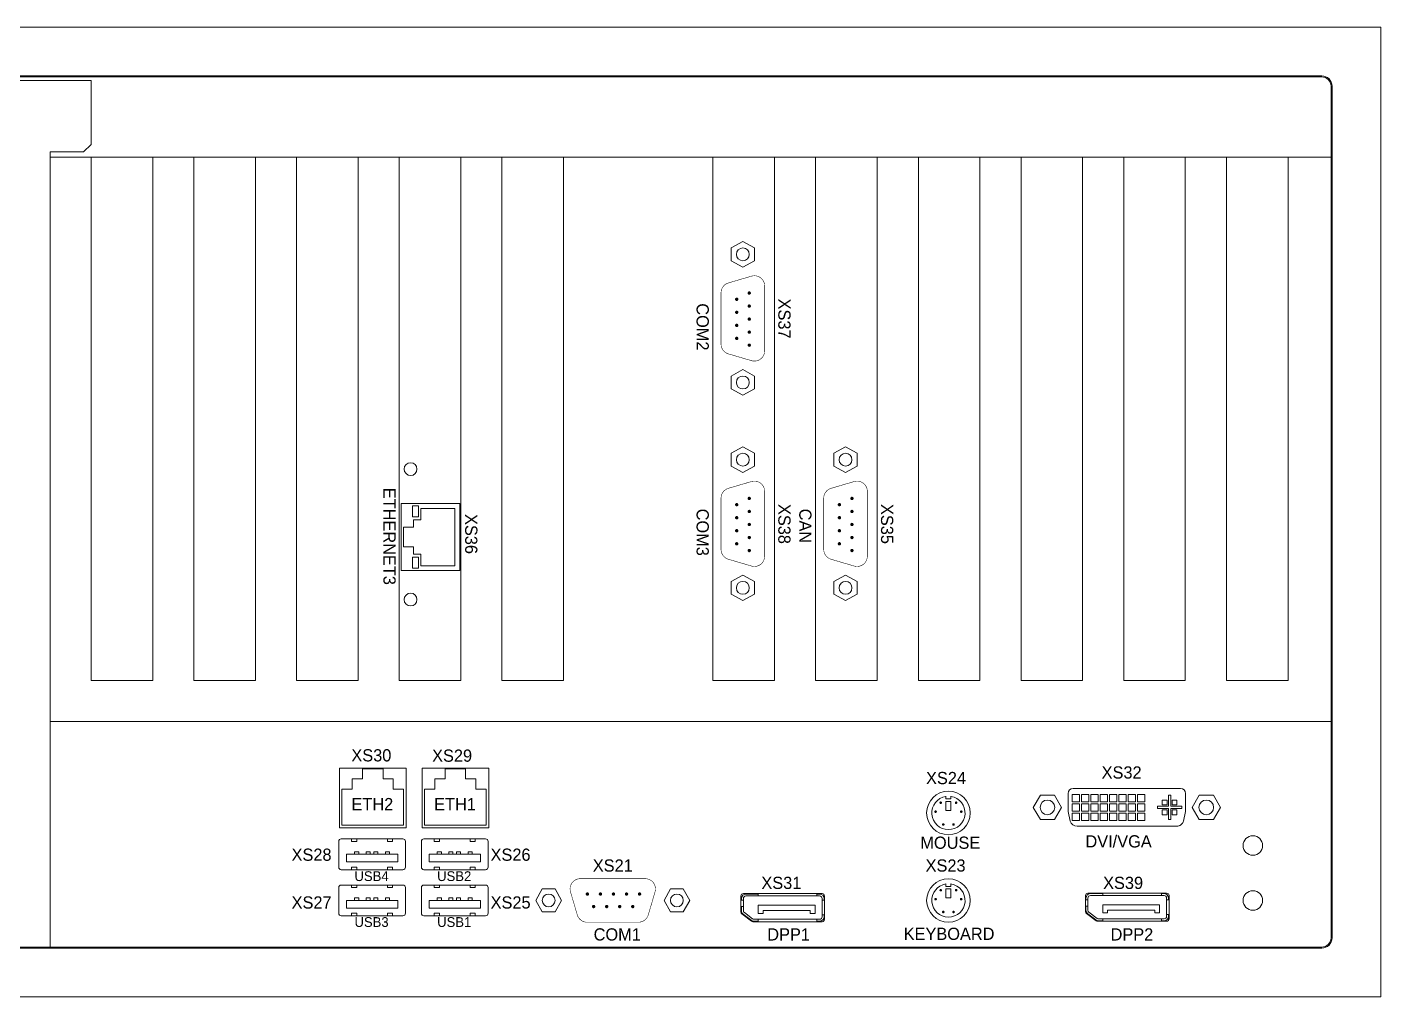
# Model space of a CAD drawing. Extents: x -2364 to 9601, y -871 to 1549.
# Drawn here: x 977.9 to 1254.9, y -659.5 to -460.9 of the extents above; entities that cross this region are included whole.
import ezdxf

# ---------------------------------------------------------------- set-up
doc = ezdxf.new("R2010")
doc.units = 0
doc.layers.get('0').update_dxf_attribs({"linetype": 'CONTINUOUS'})
doc.layers.add('NRS', color=1, linetype='CONTINUOUS')

msp = doc.modelspace()

# ---------------------------------------------------------------- linework, layer by layer
at = {"color": 7, "lineweight": 13}
for p, q in [((1242.78082, -470.90658), (795.34936, -470.90658)), ((1242.78082, -471.11664), (795.34936, -471.11664)), ((856.65748, -471.82072), (991.04599, -471.82072)), ((991.04599, -484.92457), (991.04599, -471.82072)), ((1244.67137, -647.35842), (1244.67137, -473.00719)), ((1244.88143, -647.35842), (1244.88143, -473.00719)), ((982.65027, -487.55043), (982.65027, -486.45993)), ((982.65027, -486.45993), (989.46796, -486.45993)), ((989.46796, -486.45993), (991.04599, -484.92457)), ((982.65027, -487.55043), (1244.67137, -487.55043)), ((982.65027, -487.55043), (982.65027, -594.6819)), ((982.65027, -487.55043), (982.65027, -594.6819)), ((982.65027, -487.55043), (982.65027, -649.24897)), ((991.05274, -487.55043), (991.05274, -594.6819)), ((1003.65644, -487.55043), (1003.65644, -594.6819)), ((1003.65644, -487.55043), (1003.65644, -594.6819)), ((1012.05891, -487.55043), (1012.05891, -594.6819)), ((1024.66261, -487.55043), (1024.66261, -594.6819)), ((1024.66261, -487.55043), (1024.66261, -594.6819)), ((1033.06508, -487.55043), (1033.06508, -594.6819)), ((1033.06508, -487.55043), (1033.06508, -594.6819)), ((1033.06508, -487.55043), (1033.06508, -594.6819)), ((1033.06508, -487.55043), (1033.06508, -594.6819)), ((1045.66878, -487.55043), (1045.66878, -594.6819)), ((1045.66878, -487.55043), (1045.66878, -594.6819)), ((1045.66878, -487.55043), (1045.66878, -594.6819)), ((1045.66878, -487.55043), (1045.66878, -594.6819)), ((1045.66878, -487.55043), (1045.66878, -594.6819)), ((1045.66878, -487.55043), (1045.66878, -594.6819)), ((1045.66878, -487.55043), (1045.66878, -594.6819)), ((1045.66878, -487.55043), (1045.66878, -594.6819)), ((1054.07125, -487.55043), (1054.07125, -594.6819)), ((1054.07125, -487.55043), (1054.07125, -594.6819)), ((1220.62333, -487.55043), (1061.27664, -487.55043)), ((1066.67495, -487.55043), (1066.67495, -594.6819)), ((1066.67495, -487.55043), (1066.67495, -594.6819)), ((1066.67495, -487.55043), (1066.67495, -594.6819)), ((1066.67495, -487.55043), (1066.67495, -594.6819)), ((1075.07742, -487.55043), (1075.07742, -594.6819)), ((1075.07742, -487.55043), (1075.07742, -594.6819)), ((1075.07742, -487.55043), (1075.07742, -594.6819)), ((1087.68113, -487.55043), (1087.68113, -594.6819)), ((1087.68113, -487.55043), (1087.68113, -594.6819)), ((1087.68113, -487.55043), (1087.68113, -594.6819)), ((1087.68113, -487.55043), (1087.68113, -594.6819)), ((1087.68113, -487.55043), (1087.68113, -594.6819)), ((1087.68113, -487.55043), (1087.68113, -594.6819)), ((1118.24247, -487.55043), (1118.24247, -594.6819)), ((1118.24247, -487.55043), (1118.24247, -594.6819)), ((1118.24247, -487.55043), (1118.24247, -594.6819)), ((1130.84618, -487.55043), (1130.84618, -594.6819)), ((1130.84618, -487.55043), (1130.84618, -594.6819)), ((1130.84618, -487.55043), (1130.84618, -594.6819)), ((1130.84618, -487.55043), (1130.84618, -594.6819)), ((1130.84618, -487.55043), (1130.84618, -594.6819)), ((1130.84618, -487.55043), (1130.84618, -594.6819)), ((1139.24864, -487.55043), (1139.24864, -594.6819)), ((1139.24864, -487.55043), (1139.24864, -594.6819)), ((1139.24864, -487.55043), (1139.24864, -594.6819)), ((1151.85235, -487.55043), (1151.85235, -594.6819)), ((1151.85235, -487.55043), (1151.85235, -594.6819)), ((1151.85235, -487.55043), (1151.85235, -594.6819)), ((1151.85235, -487.55043), (1151.85235, -594.6819)), ((1151.85235, -487.55043), (1151.85235, -594.6819)), ((1151.85235, -487.55043), (1151.85235, -594.6819)), ((1160.25482, -487.55043), (1160.25482, -594.6819)), ((1172.85852, -487.55043), (1172.85852, -594.6819)), ((1172.85852, -487.55043), (1172.85852, -594.6819)), ((1181.26099, -487.55043), (1181.26099, -594.6819)), ((1193.86469, -487.55043), (1193.86469, -594.6819)), ((1193.86469, -487.55043), (1193.86469, -594.6819)), ((1202.26716, -487.55043), (1202.26716, -594.6819)), ((1214.87086, -487.55043), (1214.87086, -594.6819)), ((1223.27333, -487.55043), (1223.27333, -594.6819)), ((1235.87703, -487.55043), (1235.87703, -594.6819)), ((1121.99366, -506.12651), (1124.35425, -504.81507)), ((1121.99366, -508.74938), (1121.99366, -506.12651)), ((1124.35425, -504.81507), (1126.71484, -506.12651)), ((1126.71484, -506.12651), (1126.71484, -508.74938)), ((1124.35425, -510.06082), (1121.99366, -508.74938)), ((1126.71484, -508.74938), (1124.35425, -510.06082)), ((1121.99366, -532.35526), (1124.35425, -531.04382)), ((1124.35425, -531.04382), (1126.71484, -532.35526)), ((1121.99366, -534.97814), (1121.99366, -532.35526)), ((1126.71484, -532.35526), (1126.71484, -534.97814)), ((1124.35425, -536.28957), (1121.99366, -534.97814)), ((1126.71484, -534.97814), (1124.35425, -536.28957)), ((1121.99366, -548.17055), (1124.35425, -546.85911)), ((1121.99366, -550.79342), (1121.99366, -548.17055)), ((1124.35425, -546.85911), (1126.71484, -548.17055)), ((1126.71484, -548.17055), (1126.71484, -550.79342)), ((1142.99983, -548.17055), (1145.36042, -546.85911)), ((1142.99983, -550.79342), (1142.99983, -548.17055)), ((1145.36042, -546.85911), (1147.72101, -548.17055)), ((1147.72101, -548.17055), (1147.72101, -550.79342)), ((1124.35425, -552.10486), (1121.99366, -550.79342)), ((1126.71484, -550.79342), (1124.35425, -552.10486)), ((1145.36042, -552.10486), (1142.99983, -550.79342)), ((1147.72101, -550.79342), (1145.36042, -552.10486)), ((1054.46436, -558.43527), (1054.46436, -572.18527)), ((1066.46436, -558.43527), (1054.46436, -558.43527)), ((1056.76151, -561.18527), (1056.76151, -558.93527)), ((1056.76151, -558.93527), (1058.01151, -558.93527)), ((1058.01151, -558.93527), (1058.01151, -561.18527)), ((1066.46436, -558.43527), (1066.46436, -572.18527)), ((1058.01151, -561.18527), (1056.76151, -561.18527)), ((1056.96436, -561.81027), (1058.46436, -561.81027)), ((1056.96436, -561.81027), (1056.96436, -563.31027)), ((1058.46436, -559.43527), (1058.46436, -561.81027)), ((1065.46436, -559.43527), (1058.46436, -559.43527)), ((1065.46436, -559.43527), (1065.46436, -571.18527)), ((1054.96436, -563.31027), (1054.96436, -567.31027)), ((1054.96436, -563.31027), (1056.96436, -563.31027)), ((1054.96436, -567.31027), (1056.96436, -567.31027)), ((1056.96436, -567.31027), (1056.96436, -568.81027)), ((1058.01151, -569.43527), (1056.76151, -569.43527)), ((1056.76151, -569.43527), (1056.76151, -571.68527)), ((1056.96436, -568.81027), (1058.46436, -568.81027)), ((1058.01151, -571.68527), (1058.01151, -569.43527)), ((1058.46436, -568.81027), (1058.46436, -571.18527)), ((1066.46436, -572.18527), (1054.46436, -572.18527)), ((1056.76151, -571.68527), (1058.01151, -571.68527)), ((1065.46436, -571.18527), (1058.46436, -571.18527)), ((1121.99366, -574.3993), (1124.35425, -573.08786)), ((1124.35425, -573.08786), (1126.71484, -574.3993)), ((1142.99983, -574.3993), (1145.36042, -573.08786)), ((1145.36042, -573.08786), (1147.72101, -574.3993)), ((1121.99366, -577.02218), (1121.99366, -574.3993)), ((1126.71484, -574.3993), (1126.71484, -577.02218)), ((1142.99983, -577.02218), (1142.99983, -574.3993)), ((1147.72101, -574.3993), (1147.72101, -577.02218)), ((1124.35425, -578.33361), (1121.99366, -577.02218)), ((1126.71484, -577.02218), (1124.35425, -578.33361)), ((1145.36042, -578.33361), (1142.99983, -577.02218)), ((1147.72101, -577.02218), (1145.36042, -578.33361)), ((1003.65644, -594.6819), (991.05274, -594.6819)), ((1024.66261, -594.6819), (1012.05891, -594.6819)), ((1045.66878, -594.6819), (1033.06508, -594.6819)), ((1066.67495, -594.6819), (1054.07125, -594.6819)), ((1066.67495, -594.6819), (1054.07125, -594.6819)), ((1087.68113, -594.6819), (1075.07742, -594.6819)), ((1130.84618, -594.6819), (1118.24247, -594.6819)), ((1130.84618, -594.6819), (1118.24247, -594.6819)), ((1151.85235, -594.6819), (1139.24864, -594.6819)), ((1151.85235, -594.6819), (1139.24864, -594.6819)), ((1172.85852, -594.6819), (1160.25482, -594.6819)), ((1193.86469, -594.6819), (1181.26099, -594.6819)), ((1214.87086, -594.6819), (1202.26716, -594.6819)), ((1235.87703, -594.6819), (1223.27333, -594.6819)), ((1244.67137, -603.08437), (982.65027, -603.08437)), ((1041.8158, -612.6182), (1041.8158, -624.81397)), ((1041.8158, -612.6182), (1055.46981, -612.6182)), ((1046.54219, -612.73542), (1050.74342, -612.73542)), ((1046.54219, -614.83604), (1046.54219, -612.73542)), ((1050.74342, -612.73542), (1050.74342, -614.83604)), ((1055.46981, -624.81397), (1055.46981, -612.6182)), ((1058.72538, -612.6182), (1058.72538, -624.81397)), ((1058.72538, -612.6182), (1072.37939, -612.6182)), ((1063.45177, -614.83604), (1063.45177, -612.73542)), ((1063.45177, -612.73542), (1067.653, -612.73542)), ((1067.653, -612.73542), (1067.653, -614.83604)), ((1072.37939, -624.81397), (1072.37939, -612.6182)), ((1042.34096, -624.28881), (1042.34096, -616.93665)), ((1042.34096, -616.93665), (1044.44157, -616.93665)), ((1044.44157, -616.93665), (1044.44157, -614.83604)), ((1044.44157, -614.83604), (1046.54219, -614.83604)), ((1050.74342, -614.83604), (1052.84404, -614.83604)), ((1052.84404, -614.83604), (1052.84404, -616.93665)), ((1052.84404, -616.93665), (1054.94466, -616.93665)), ((1054.94466, -616.93665), (1054.94466, -624.28881)), ((1059.25054, -616.93665), (1061.35115, -616.93665)), ((1059.25054, -624.28881), (1059.25054, -616.93665)), ((1061.35115, -614.83604), (1063.45177, -614.83604)), ((1061.35115, -616.93665), (1061.35115, -614.83604)), ((1067.653, -614.83604), (1069.75362, -614.83604)), ((1069.75362, -614.83604), (1069.75362, -616.93665)), ((1069.75362, -616.93665), (1071.85424, -616.93665)), ((1071.85424, -616.93665), (1071.85424, -624.28881)), ((1191.9133, -616.79417), (1213.9133, -616.79417)), ((1165.88289, -618.38581), (1165.88289, -618.91038)), ((1165.88289, -618.91038), (1166.93204, -618.91038)), ((1165.88289, -621.27097), (1165.88289, -619.43496)), ((1165.88289, -619.43496), (1166.93204, -619.43496)), ((1166.93204, -618.91038), (1166.93204, -618.38581)), ((1166.93204, -619.43496), (1166.93204, -621.27097)), ((1185.21993, -618.15417), (1183.77655, -620.65417)), ((1188.10668, -618.15417), (1185.21993, -618.15417)), ((1189.55005, -620.65417), (1188.10668, -618.15417)), ((1190.9133, -621.51417), (1190.9133, -617.79417)), ((1191.7533, -619.49917), (1191.7533, -617.99917)), ((1191.7533, -617.99917), (1193.2533, -617.99917)), ((1191.7533, -619.49917), (1193.2533, -619.49917)), ((1191.7533, -621.40417), (1191.7533, -619.90417)), ((1191.7533, -619.90417), (1193.2533, -619.90417)), ((1193.2533, -619.49917), (1193.2533, -617.99917)), ((1193.2533, -621.40417), (1193.2533, -619.90417)), ((1193.6583, -619.49917), (1193.6583, -617.99917)), ((1193.6583, -617.99917), (1195.1583, -617.99917)), ((1193.6583, -619.49917), (1195.1583, -619.49917)), ((1193.6583, -619.90417), (1195.1583, -619.90417)), ((1193.6583, -621.40417), (1193.6583, -619.90417)), ((1195.1583, -619.49917), (1195.1583, -617.99917)), ((1195.1583, -621.40417), (1195.1583, -619.90417)), ((1195.5633, -619.49917), (1195.5633, -617.99917)), ((1195.5633, -617.99917), (1197.0633, -617.99917)), ((1195.5633, -619.49917), (1197.0633, -619.49917)), ((1195.5633, -619.90417), (1197.0633, -619.90417)), ((1195.5633, -621.40417), (1195.5633, -619.90417)), ((1197.0633, -619.49917), (1197.0633, -617.99917)), ((1197.0633, -621.40417), (1197.0633, -619.90417)), ((1197.4683, -619.49917), (1197.4683, -617.99917)), ((1197.4683, -617.99917), (1198.9683, -617.99917)), ((1197.4683, -619.49917), (1198.9683, -619.49917)), ((1197.4683, -619.90417), (1198.9683, -619.90417)), ((1197.4683, -621.40417), (1197.4683, -619.90417)), ((1198.9683, -619.49917), (1198.9683, -617.99917)), ((1198.9683, -621.40417), (1198.9683, -619.90417)), ((1199.3733, -619.49917), (1199.3733, -617.99917)), ((1199.3733, -617.99917), (1200.8733, -617.99917)), ((1199.3733, -619.49917), (1200.8733, -619.49917)), ((1199.3733, -619.90417), (1200.8733, -619.90417)), ((1199.3733, -621.40417), (1199.3733, -619.90417)), ((1200.8733, -619.49917), (1200.8733, -617.99917)), ((1200.8733, -621.40417), (1200.8733, -619.90417)), ((1201.2783, -619.49917), (1201.2783, -617.99917)), ((1201.2783, -617.99917), (1202.7783, -617.99917)), ((1201.2783, -619.49917), (1202.7783, -619.49917)), ((1201.2783, -619.90417), (1202.7783, -619.90417)), ((1201.2783, -621.40417), (1201.2783, -619.90417)), ((1202.7783, -619.49917), (1202.7783, -617.99917)), ((1202.7783, -621.40417), (1202.7783, -619.90417)), ((1203.1833, -619.49917), (1203.1833, -617.99917)), ((1203.1833, -617.99917), (1204.6833, -617.99917)), ((1203.1833, -619.49917), (1204.6833, -619.49917)), ((1203.1833, -619.90417), (1204.6833, -619.90417)), ((1203.1833, -621.40417), (1203.1833, -619.90417)), ((1204.6833, -619.49917), (1204.6833, -617.99917)), ((1204.6833, -621.40417), (1204.6833, -619.90417)), ((1205.0883, -619.49917), (1205.0883, -617.99917)), ((1205.0883, -617.99917), (1206.5883, -617.99917)), ((1205.0883, -619.49917), (1206.5883, -619.49917)), ((1205.0883, -619.90417), (1206.5883, -619.90417)), ((1205.0883, -621.40417), (1205.0883, -619.90417)), ((1206.5883, -619.49917), (1206.5883, -617.99917)), ((1206.5883, -621.40417), (1206.5883, -619.90417)), ((1210.1633, -620.15417), (1210.1633, -619.15417)), ((1210.1633, -619.15417), (1211.1633, -619.15417)), ((1210.1633, -620.15417), (1211.1633, -620.15417)), ((1211.1633, -620.15417), (1211.1633, -619.15417)), ((1211.4133, -620.40417), (1211.4133, -618.15417)), ((1211.4133, -618.15417), (1211.9133, -618.15417)), ((1211.9133, -620.40417), (1211.9133, -618.15417)), ((1212.1633, -620.15417), (1212.1633, -619.15417)), ((1212.1633, -619.15417), (1213.1633, -619.15417)), ((1212.1633, -620.15417), (1213.1633, -620.15417)), ((1213.1633, -620.15417), (1213.1633, -619.15417)), ((1214.9133, -621.51417), (1214.9133, -617.79417)), ((1216.27655, -620.65417), (1217.71993, -618.15417)), ((1217.71993, -618.15417), (1220.60668, -618.15417)), ((1220.60668, -618.15417), (1222.05005, -620.65417)), ((1166.93204, -621.27097), (1165.88289, -621.27097)), ((1183.77655, -620.65417), (1185.21993, -623.15417)), ((1188.10668, -623.15417), (1189.55005, -620.65417)), ((1190.9133, -621.51417), (1191.32142, -623.48851)), ((1191.7533, -621.40417), (1193.2533, -621.40417)), ((1191.7533, -621.80917), (1191.7533, -623.30917)), ((1191.7533, -621.80917), (1193.2533, -621.80917)), ((1193.2533, -621.80917), (1193.2533, -623.30917)), ((1193.6583, -621.40417), (1195.1583, -621.40417)), ((1193.6583, -621.80917), (1195.1583, -621.80917)), ((1193.6583, -621.80917), (1193.6583, -623.30917)), ((1195.1583, -621.80917), (1195.1583, -623.30917)), ((1195.5633, -621.40417), (1197.0633, -621.40417)), ((1195.5633, -621.80917), (1197.0633, -621.80917)), ((1195.5633, -621.80917), (1195.5633, -623.30917)), ((1197.0633, -621.80917), (1197.0633, -623.30917)), ((1197.4683, -621.40417), (1198.9683, -621.40417)), ((1197.4683, -621.80917), (1198.9683, -621.80917)), ((1197.4683, -621.80917), (1197.4683, -623.30917)), ((1198.9683, -621.80917), (1198.9683, -623.30917)), ((1199.3733, -621.40417), (1200.8733, -621.40417)), ((1199.3733, -621.80917), (1200.8733, -621.80917)), ((1199.3733, -621.80917), (1199.3733, -623.30917)), ((1200.8733, -621.80917), (1200.8733, -623.30917)), ((1201.2783, -621.40417), (1202.7783, -621.40417)), ((1201.2783, -621.80917), (1202.7783, -621.80917)), ((1201.2783, -621.80917), (1201.2783, -623.30917)), ((1202.7783, -621.80917), (1202.7783, -623.30917)), ((1203.1833, -621.40417), (1204.6833, -621.40417)), ((1203.1833, -621.80917), (1204.6833, -621.80917)), ((1203.1833, -621.80917), (1203.1833, -623.30917)), ((1204.6833, -621.80917), (1204.6833, -623.30917)), ((1205.0883, -621.40417), (1206.5883, -621.40417)), ((1205.0883, -621.80917), (1206.5883, -621.80917)), ((1205.0883, -621.80917), (1205.0883, -623.30917)), ((1206.5883, -621.80917), (1206.5883, -623.30917)), ((1209.1633, -620.40417), (1211.4133, -620.40417)), ((1209.1633, -620.90417), (1209.1633, -620.40417)), ((1209.1633, -620.90417), (1211.4133, -620.90417)), ((1210.1633, -621.15417), (1211.1633, -621.15417)), ((1210.1633, -621.15417), (1210.1633, -622.15417)), ((1210.1633, -622.15417), (1211.1633, -622.15417)), ((1211.1633, -621.15417), (1211.1633, -622.15417)), ((1211.4133, -623.15417), (1211.4133, -620.90417)), ((1211.9133, -620.40417), (1214.1633, -620.40417)), ((1211.9133, -620.90417), (1214.1633, -620.90417)), ((1211.9133, -623.15417), (1211.9133, -620.90417)), ((1212.1633, -621.15417), (1212.1633, -622.15417)), ((1212.1633, -621.15417), (1213.1633, -621.15417)), ((1212.1633, -622.15417), (1213.1633, -622.15417)), ((1213.1633, -621.15417), (1213.1633, -622.15417)), ((1214.1633, -620.90417), (1214.1633, -620.40417)), ((1214.9133, -621.51417), (1214.50519, -623.48851)), ((1217.71993, -623.15417), (1216.27655, -620.65417)), ((1222.05005, -620.65417), (1220.60668, -623.15417)), ((1041.8158, -624.81397), (1055.46981, -624.81397)), ((1054.94466, -624.28881), (1042.34096, -624.28881)), ((1058.72538, -624.81397), (1072.37939, -624.81397)), ((1071.85424, -624.28881), (1059.25054, -624.28881)), ((1185.21993, -623.15417), (1188.10668, -623.15417)), ((1191.7533, -623.30917), (1193.2533, -623.30917)), ((1192.74444, -624.51417), (1213.08216, -624.51417)), ((1193.6583, -623.30917), (1195.1583, -623.30917)), ((1195.5633, -623.30917), (1197.0633, -623.30917)), ((1197.4683, -623.30917), (1198.9683, -623.30917)), ((1199.3733, -623.30917), (1200.8733, -623.30917)), ((1201.2783, -623.30917), (1202.7783, -623.30917)), ((1203.1833, -623.30917), (1204.6833, -623.30917)), ((1205.0883, -623.30917), (1206.5883, -623.30917)), ((1211.4133, -623.15417), (1211.9133, -623.15417)), ((1220.60668, -623.15417), (1217.71993, -623.15417)), ((1041.68072, -632.87833), (1041.68072, -627.62636)), ((1042.20592, -627.10117), (1054.81063, -627.10117)), ((1044.3067, -627.62636), (1044.3067, -627.10117)), ((1044.3067, -627.62636), (1045.3571, -627.62636)), ((1045.3571, -627.62636), (1045.3571, -627.10117)), ((1051.65945, -627.10117), (1051.65945, -627.62636)), ((1051.65945, -627.62636), (1052.70985, -627.62636)), ((1052.70985, -627.10117), (1052.70985, -627.62636)), ((1055.33583, -627.62636), (1055.33583, -632.87833)), ((1058.5903, -632.87833), (1058.5903, -627.62636)), ((1059.1155, -627.10117), (1071.72021, -627.10117)), ((1061.21628, -627.62636), (1061.21628, -627.10117)), ((1061.21628, -627.62636), (1062.26668, -627.62636)), ((1062.26668, -627.62636), (1062.26668, -627.10117)), ((1068.56903, -627.10117), (1068.56903, -627.62636)), ((1068.56903, -627.62636), (1069.61943, -627.62636)), ((1069.61943, -627.10117), (1069.61943, -627.62636)), ((1072.24541, -627.62636), (1072.24541, -632.87833)), ((1053.76024, -630.25234), (1043.25631, -630.25234)), ((1043.25631, -630.25234), (1043.25631, -631.82793)), ((1045.77725, -629.72715), (1044.93694, -629.72715)), ((1044.93694, -629.72715), (1044.93694, -630.25234)), ((1045.77725, -629.72715), (1045.77725, -630.25234)), ((1048.14064, -629.72715), (1047.30032, -629.72715)), ((1047.30032, -629.72715), (1047.30032, -630.25234)), ((1048.14064, -629.72715), (1048.14064, -630.25234)), ((1048.87591, -630.25234), (1048.87591, -629.72715)), ((1049.71623, -629.72715), (1048.87591, -629.72715)), ((1049.71623, -630.25234), (1049.71623, -629.72715)), ((1051.2393, -630.25234), (1051.2393, -629.72715)), ((1052.07961, -629.72715), (1051.2393, -629.72715)), ((1052.07961, -630.25234), (1052.07961, -629.72715)), ((1053.76024, -631.82793), (1053.76024, -630.25234)), ((1060.16589, -630.25234), (1060.16589, -631.82793)), ((1070.66982, -630.25234), (1060.16589, -630.25234)), ((1062.68683, -629.72715), (1061.84652, -629.72715)), ((1061.84652, -629.72715), (1061.84652, -630.25234)), ((1062.68683, -629.72715), (1062.68683, -630.25234)), ((1065.05022, -629.72715), (1064.2099, -629.72715)), ((1064.2099, -629.72715), (1064.2099, -630.25234)), ((1065.05022, -629.72715), (1065.05022, -630.25234)), ((1065.78549, -630.25234), (1065.78549, -629.72715)), ((1066.62581, -629.72715), (1065.78549, -629.72715)), ((1066.62581, -630.25234), (1066.62581, -629.72715)), ((1068.14888, -630.25234), (1068.14888, -629.72715)), ((1068.98919, -629.72715), (1068.14888, -629.72715)), ((1068.98919, -630.25234), (1068.98919, -629.72715)), ((1070.66982, -631.82793), (1070.66982, -630.25234)), ((1054.81063, -633.40352), (1042.20592, -633.40352)), ((1043.25631, -631.82793), (1053.76024, -631.82793)), ((1044.3067, -633.40352), (1044.3067, -632.87833)), ((1045.3571, -632.87833), (1044.3067, -632.87833)), ((1045.3571, -633.40352), (1045.3571, -632.87833)), ((1052.70985, -632.87833), (1051.65945, -632.87833)), ((1051.65945, -632.87833), (1051.65945, -633.40352)), ((1052.70985, -632.87833), (1052.70985, -633.40352)), ((1071.72021, -633.40352), (1059.1155, -633.40352)), ((1060.16589, -631.82793), (1070.66982, -631.82793)), ((1061.21628, -633.40352), (1061.21628, -632.87833)), ((1062.26668, -632.87833), (1061.21628, -632.87833)), ((1062.26668, -633.40352), (1062.26668, -632.87833)), ((1068.56903, -632.87833), (1068.56903, -633.40352)), ((1069.61943, -632.87833), (1068.56903, -632.87833)), ((1069.61943, -632.87833), (1069.61943, -633.40352)), ((1042.20592, -636.5547), (1054.81063, -636.5547)), ((1044.3067, -637.0799), (1044.3067, -636.5547)), ((1045.3571, -637.0799), (1045.3571, -636.5547)), ((1051.65945, -636.5547), (1051.65945, -637.0799)), ((1052.70985, -636.5547), (1052.70985, -637.0799)), ((1059.1155, -636.5547), (1071.72021, -636.5547)), ((1061.21628, -637.0799), (1061.21628, -636.5547)), ((1062.26668, -637.0799), (1062.26668, -636.5547)), ((1068.56903, -636.5547), (1068.56903, -637.0799)), ((1069.61943, -636.5547), (1069.61943, -637.0799)), ((1165.88289, -636.29614), (1165.88289, -636.82072)), ((1165.88289, -636.82072), (1166.93204, -636.82072)), ((1166.93204, -636.82072), (1166.93204, -636.29614)), ((1041.68072, -642.33186), (1041.68072, -637.0799)), ((1053.76024, -639.70588), (1043.25631, -639.70588)), ((1043.25631, -639.70588), (1043.25631, -641.28147)), ((1044.3067, -637.0799), (1045.3571, -637.0799)), ((1045.77725, -639.18069), (1044.93694, -639.18069)), ((1044.93694, -639.18069), (1044.93694, -639.70588)), ((1045.77725, -639.18069), (1045.77725, -639.70588)), ((1048.14064, -639.18069), (1047.30032, -639.18069)), ((1047.30032, -639.18069), (1047.30032, -639.70588)), ((1048.14064, -639.18069), (1048.14064, -639.70588)), ((1048.87591, -639.70588), (1048.87591, -639.18069)), ((1049.71623, -639.18069), (1048.87591, -639.18069)), ((1049.71623, -639.70588), (1049.71623, -639.18069)), ((1051.2393, -639.70588), (1051.2393, -639.18069)), ((1052.07961, -639.18069), (1051.2393, -639.18069)), ((1051.65945, -637.0799), (1052.70985, -637.0799)), ((1052.07961, -639.70588), (1052.07961, -639.18069)), ((1053.76024, -641.28147), (1053.76024, -639.70588)), ((1055.33583, -637.0799), (1055.33583, -642.33186)), ((1058.5903, -642.33186), (1058.5903, -637.0799)), ((1070.66982, -639.70588), (1060.16589, -639.70588)), ((1060.16589, -639.70588), (1060.16589, -641.28147)), ((1061.21628, -637.0799), (1062.26668, -637.0799)), ((1062.68683, -639.18069), (1061.84652, -639.18069)), ((1061.84652, -639.18069), (1061.84652, -639.70588)), ((1062.68683, -639.18069), (1062.68683, -639.70588)), ((1064.2099, -639.18069), (1064.2099, -639.70588)), ((1065.05022, -639.18069), (1064.2099, -639.18069)), ((1065.05022, -639.18069), (1065.05022, -639.70588)), ((1065.78549, -639.70588), (1065.78549, -639.18069)), ((1066.62581, -639.18069), (1065.78549, -639.18069)), ((1066.62581, -639.70588), (1066.62581, -639.18069)), ((1068.14888, -639.70588), (1068.14888, -639.18069)), ((1068.98919, -639.18069), (1068.14888, -639.18069)), ((1068.56903, -637.0799), (1069.61943, -637.0799)), ((1068.98919, -639.70588), (1068.98919, -639.18069)), ((1070.66982, -641.28147), (1070.66982, -639.70588)), ((1072.24541, -637.0799), (1072.24541, -642.33186)), ((1082.00949, -639.70588), (1083.32092, -637.34529)), ((1083.32092, -642.06647), (1082.00949, -639.70588)), ((1083.32092, -637.34529), (1085.9438, -637.34529)), ((1085.9438, -637.34529), (1087.25524, -639.70588)), ((1087.25524, -639.70588), (1085.9438, -642.06647)), ((1108.23824, -639.70588), (1109.54968, -637.34529)), ((1109.54968, -642.06647), (1108.23824, -639.70588)), ((1109.54968, -637.34529), (1112.17255, -637.34529)), ((1112.17255, -637.34529), (1113.48399, -639.70588)), ((1113.48399, -639.70588), (1112.17255, -642.06647)), ((1165.88289, -637.34529), (1166.93204, -637.34529)), ((1165.88289, -639.18131), (1165.88289, -637.34529)), ((1166.93204, -639.18131), (1165.88289, -639.18131)), ((1166.93204, -637.34529), (1166.93204, -639.18131)), ((1043.25631, -641.28147), (1053.76024, -641.28147)), ((1044.3067, -642.85706), (1044.3067, -642.33186)), ((1045.3571, -642.33186), (1044.3067, -642.33186)), ((1045.3571, -642.85706), (1045.3571, -642.33186)), ((1052.70985, -642.33186), (1051.65945, -642.33186)), ((1051.65945, -642.33186), (1051.65945, -642.85706)), ((1052.70985, -642.33186), (1052.70985, -642.85706)), ((1060.16589, -641.28147), (1070.66982, -641.28147)), ((1061.21628, -642.85706), (1061.21628, -642.33186)), ((1062.26668, -642.33186), (1061.21628, -642.33186)), ((1062.26668, -642.85706), (1062.26668, -642.33186)), ((1069.61943, -642.33186), (1068.56903, -642.33186)), ((1068.56903, -642.33186), (1068.56903, -642.85706)), ((1069.61943, -642.33186), (1069.61943, -642.85706)), ((1085.9438, -642.06647), (1083.32092, -642.06647)), ((1112.17255, -642.06647), (1109.54968, -642.06647)), ((1054.81063, -642.85706), (1042.20592, -642.85706)), ((1071.72021, -642.85706), (1059.1155, -642.85706)), ((795.34936, -649.24897), (1242.78082, -649.24897)), ((795.34936, -649.45904), (1242.78082, -649.45904))]:
    msp.add_line(p, q, dxfattribs=at)
at = {"color": 7, "linetype": 'Continuous', "lineweight": 13}
for p, q in [((1123.95913, -638.79395), (1123.95913, -642.05611)), ((1123.95913, -638.79395), (1123.95913, -642.05611)), ((1124.05913, -639.67395), (1123.95913, -639.67395)), ((1124.05913, -639.67395), (1123.95913, -639.67395)), ((1124.05913, -639.29395), (1124.05913, -639.67395)), ((1124.05913, -639.29395), (1124.05913, -639.67395)), ((1124.45913, -639.67395), (1124.05913, -639.67395)), ((1124.45913, -639.67395), (1124.05913, -639.67395)), ((1140.55913, -638.29395), (1124.45913, -638.29395)), ((1140.55913, -638.29395), (1124.45913, -638.29395)), ((1124.45913, -639.29395), (1124.45913, -639.67395)), ((1124.45913, -639.29395), (1124.45913, -639.67395)), ((1124.45913, -640.95894), (1124.45913, -639.67395)), ((1124.45913, -640.95894), (1124.45913, -639.67395)), ((1127.50913, -638.39395), (1124.95913, -638.39395)), ((1127.50913, -638.39395), (1124.95913, -638.39395)), ((1127.50913, -638.79395), (1124.95913, -638.79395)), ((1127.50913, -638.79395), (1124.95913, -638.79395)), ((1127.50913, -638.29395), (1127.50913, -638.39395)), ((1127.50913, -638.29395), (1127.50913, -638.39395)), ((1127.50913, -638.39395), (1127.50913, -638.79395)), ((1127.50913, -638.39395), (1127.50913, -638.79395)), ((1127.50913, -638.79395), (1139.50913, -638.79395)), ((1127.50913, -638.79395), (1139.50913, -638.79395)), ((1139.50913, -638.29395), (1139.50913, -638.39395)), ((1139.50913, -638.29395), (1139.50913, -638.39395)), ((1140.05913, -638.39395), (1139.50913, -638.39395)), ((1139.50913, -638.39395), (1139.50913, -638.79395)), ((1140.05913, -638.39395), (1139.50913, -638.39395)), ((1139.50913, -638.39395), (1139.50913, -638.79395)), ((1140.05913, -638.79395), (1139.50913, -638.79395)), ((1140.05913, -638.79395), (1139.50913, -638.79395)), ((1140.55913, -639.67395), (1140.55913, -639.29395)), ((1140.55913, -639.67395), (1140.55913, -639.29395)), ((1140.55913, -642.67395), (1140.55913, -639.67395)), ((1140.55913, -639.67395), (1140.95913, -639.67395)), ((1140.55913, -642.67395), (1140.55913, -639.67395)), ((1140.55913, -639.67395), (1140.95913, -639.67395)), ((1140.95913, -639.67395), (1140.95913, -639.29395)), ((1140.95913, -639.67395), (1140.95913, -639.29395)), ((1140.95913, -639.67395), (1141.05913, -639.67395)), ((1140.95913, -639.67395), (1141.05913, -639.67395)), ((1141.05913, -643.55395), (1141.05913, -638.79395)), ((1141.05913, -643.55395), (1141.05913, -638.79395)), ((1194.44876, -638.71352), (1194.44876, -641.97568)), ((1194.44876, -638.71352), (1194.44876, -641.97568)), ((1194.54876, -639.59352), (1194.44876, -639.59352)), ((1194.54876, -639.59352), (1194.44876, -639.59352)), ((1194.54876, -639.21352), (1194.54876, -639.59352)), ((1194.54876, -639.21352), (1194.54876, -639.59352)), ((1194.94876, -639.59352), (1194.54876, -639.59352)), ((1194.94876, -639.59352), (1194.54876, -639.59352)), ((1211.04876, -638.21352), (1194.94876, -638.21352)), ((1211.04876, -638.21352), (1194.94876, -638.21352)), ((1194.94876, -639.21352), (1194.94876, -639.59352)), ((1194.94876, -639.21352), (1194.94876, -639.59352)), ((1194.94876, -640.87851), (1194.94876, -639.59352)), ((1194.94876, -640.87851), (1194.94876, -639.59352)), ((1197.99876, -638.31352), (1195.44876, -638.31352)), ((1197.99876, -638.31352), (1195.44876, -638.31352)), ((1197.99876, -638.71352), (1195.44876, -638.71352)), ((1197.99876, -638.71352), (1195.44876, -638.71352)), ((1197.99876, -638.21352), (1197.99876, -638.31352)), ((1197.99876, -638.21352), (1197.99876, -638.31352)), ((1197.99876, -638.31352), (1197.99876, -638.71352)), ((1197.99876, -638.31352), (1197.99876, -638.71352)), ((1197.99876, -638.71352), (1209.99876, -638.71352)), ((1197.99876, -638.71352), (1209.99876, -638.71352)), ((1209.99876, -638.21352), (1209.99876, -638.31352)), ((1209.99876, -638.21352), (1209.99876, -638.31352)), ((1210.54876, -638.31352), (1209.99876, -638.31352)), ((1209.99876, -638.31352), (1209.99876, -638.71352)), ((1210.54876, -638.31352), (1209.99876, -638.31352)), ((1209.99876, -638.31352), (1209.99876, -638.71352)), ((1210.54876, -638.71352), (1209.99876, -638.71352)), ((1210.54876, -638.71352), (1209.99876, -638.71352)), ((1211.04876, -639.59352), (1211.04876, -639.21352)), ((1211.04876, -639.59352), (1211.04876, -639.21352)), ((1211.04876, -642.59352), (1211.04876, -639.59352)), ((1211.04876, -639.59352), (1211.44876, -639.59352)), ((1211.04876, -642.59352), (1211.04876, -639.59352)), ((1211.04876, -639.59352), (1211.44876, -639.59352)), ((1211.44876, -639.59352), (1211.44876, -639.21352)), ((1211.44876, -639.59352), (1211.44876, -639.21352)), ((1211.44876, -639.59352), (1211.54876, -639.59352)), ((1211.44876, -639.59352), (1211.54876, -639.59352)), ((1211.54876, -643.47352), (1211.54876, -638.71352)), ((1211.54876, -643.47352), (1211.54876, -638.71352)), ((1123.95913, -640.95894), (1124.05913, -640.95894)), ((1123.95913, -640.95894), (1124.05913, -640.95894)), ((1124.05913, -640.95894), (1124.45913, -640.95894)), ((1124.05913, -640.95894), (1124.05913, -641.80395)), ((1124.05913, -640.95894), (1124.45913, -640.95894)), ((1124.05913, -640.95894), (1124.05913, -641.80395)), ((1124.05913, -642.35611), (1124.05913, -641.80395)), ((1124.05913, -642.35611), (1124.05913, -641.80395)), ((1124.15637, -642.45403), (1126.12496, -643.95187)), ((1124.15637, -642.45403), (1126.12496, -643.95187)), ((1124.45913, -640.95894), (1124.45913, -641.80395)), ((1124.45913, -640.95894), (1124.45913, -641.80395)), ((1124.65913, -642.20395), (1126.3258, -643.45395)), ((1124.65913, -642.20395), (1126.3258, -643.45395)), ((1127.48697, -640.67395), (1127.48697, -642.35395)), ((1139.11925, -640.67395), (1127.48697, -640.67395)), ((1127.48697, -640.67395), (1127.48697, -642.35395)), ((1139.11925, -640.67395), (1127.48697, -640.67395)), ((1127.48697, -642.35395), (1128.48697, -642.35395)), ((1127.48697, -642.35395), (1128.48697, -642.35395)), ((1128.48697, -642.35395), (1128.48697, -641.75395)), ((1128.48697, -641.75395), (1138.11925, -641.75395)), ((1128.48697, -642.35395), (1128.48697, -641.75395)), ((1128.48697, -641.75395), (1138.11925, -641.75395)), ((1138.11925, -641.75395), (1138.11925, -642.35395)), ((1138.11925, -641.75395), (1138.11925, -642.35395)), ((1138.11925, -642.35395), (1139.11925, -642.35395)), ((1138.11925, -642.35395), (1139.11925, -642.35395)), ((1139.11925, -642.35395), (1139.11925, -640.67395)), ((1139.11925, -642.35395), (1139.11925, -640.67395)), ((1194.44876, -640.87851), (1194.54876, -640.87851)), ((1194.44876, -640.87851), (1194.54876, -640.87851)), ((1194.54876, -640.87851), (1194.94876, -640.87851)), ((1194.54876, -640.87851), (1194.54876, -641.72352)), ((1194.54876, -640.87851), (1194.94876, -640.87851)), ((1194.54876, -640.87851), (1194.54876, -641.72352)), ((1194.54876, -642.27568), (1194.54876, -641.72352)), ((1194.54876, -642.27568), (1194.54876, -641.72352)), ((1194.646, -642.37359), (1196.61459, -643.87144)), ((1194.646, -642.37359), (1196.61459, -643.87144)), ((1194.90876, -642.44352), (1196.57542, -643.69352)), ((1194.90876, -642.44352), (1196.57542, -643.69352)), ((1194.94876, -640.87851), (1194.94876, -641.72352)), ((1194.94876, -640.87851), (1194.94876, -641.72352)), ((1195.14876, -642.12352), (1196.81542, -643.37352)), ((1195.14876, -642.12352), (1196.81542, -643.37352)), ((1197.9766, -640.59352), (1197.9766, -642.27352)), ((1209.60887, -640.59352), (1197.9766, -640.59352)), ((1197.9766, -640.59352), (1197.9766, -642.27352)), ((1209.60887, -640.59352), (1197.9766, -640.59352)), ((1197.9766, -642.27352), (1198.9766, -642.27352)), ((1197.9766, -642.27352), (1198.9766, -642.27352)), ((1198.9766, -642.27352), (1198.9766, -641.67352)), ((1198.9766, -641.67352), (1208.60887, -641.67352)), ((1198.9766, -642.27352), (1198.9766, -641.67352)), ((1198.9766, -641.67352), (1208.60887, -641.67352)), ((1208.60887, -641.67352), (1208.60887, -642.27352)), ((1208.60887, -641.67352), (1208.60887, -642.27352)), ((1208.60887, -642.27352), (1209.60887, -642.27352)), ((1208.60887, -642.27352), (1209.60887, -642.27352)), ((1209.60887, -642.27352), (1209.60887, -640.59352)), ((1209.60887, -642.27352), (1209.60887, -640.59352)), ((1124.41913, -642.52395), (1126.0858, -643.77395)), ((1124.41913, -642.52395), (1126.0858, -643.77395)), ((1126.42772, -644.05395), (1140.55913, -644.05395)), ((1126.42772, -644.05395), (1140.55913, -644.05395)), ((1126.6258, -643.55395), (1127.50913, -643.55395)), ((1126.6258, -643.55395), (1127.50913, -643.55395)), ((1126.6258, -643.95395), (1127.50913, -643.95395)), ((1126.6258, -643.95395), (1127.50913, -643.95395)), ((1127.50913, -643.95395), (1127.50913, -643.55395)), ((1127.50913, -643.55395), (1139.50913, -643.55395)), ((1127.50913, -643.95395), (1127.50913, -643.55395)), ((1127.50913, -643.55395), (1139.50913, -643.55395)), ((1127.50913, -644.05395), (1127.50913, -643.95395)), ((1127.50913, -644.05395), (1127.50913, -643.95395)), ((1139.50913, -643.95395), (1139.50913, -643.55395)), ((1139.50913, -643.55395), (1140.05913, -643.55395)), ((1139.50913, -643.95395), (1139.50913, -643.55395)), ((1139.50913, -643.55395), (1140.05913, -643.55395)), ((1139.50913, -644.05395), (1139.50913, -643.95395)), ((1139.50913, -643.95395), (1140.05913, -643.95395)), ((1139.50913, -644.05395), (1139.50913, -643.95395)), ((1139.50913, -643.95395), (1140.05913, -643.95395)), ((1140.55913, -643.05395), (1140.55913, -642.67395)), ((1140.55913, -642.67395), (1140.95913, -642.67395)), ((1140.55913, -643.05395), (1140.55913, -642.67395)), ((1140.55913, -642.67395), (1140.95913, -642.67395)), ((1140.95913, -642.67395), (1141.05913, -642.67395)), ((1140.95913, -643.05395), (1140.95913, -642.67395)), ((1140.95913, -642.67395), (1141.05913, -642.67395)), ((1140.95913, -643.05395), (1140.95913, -642.67395)), ((1140.95913, -643.05395), (1140.95913, -643.85395)), ((1140.95913, -643.05395), (1140.95913, -643.85395)), ((1196.91735, -643.97352), (1211.04876, -643.97352)), ((1196.91735, -643.97352), (1211.04876, -643.97352)), ((1197.11542, -643.47352), (1197.99876, -643.47352)), ((1197.11542, -643.47352), (1197.99876, -643.47352)), ((1197.11542, -643.87352), (1197.99876, -643.87352)), ((1197.11542, -643.87352), (1197.99876, -643.87352)), ((1197.99876, -643.87352), (1197.99876, -643.47352)), ((1197.99876, -643.47352), (1209.99876, -643.47352)), ((1197.99876, -643.87352), (1197.99876, -643.47352)), ((1197.99876, -643.47352), (1209.99876, -643.47352)), ((1197.99876, -643.97352), (1197.99876, -643.87352)), ((1197.99876, -643.97352), (1197.99876, -643.87352)), ((1209.99876, -643.87352), (1209.99876, -643.47352)), ((1209.99876, -643.47352), (1210.54876, -643.47352)), ((1209.99876, -643.87352), (1209.99876, -643.47352)), ((1209.99876, -643.47352), (1210.54876, -643.47352)), ((1209.99876, -643.97352), (1209.99876, -643.87352)), ((1209.99876, -643.87352), (1210.54876, -643.87352)), ((1209.99876, -643.97352), (1209.99876, -643.87352)), ((1209.99876, -643.87352), (1210.54876, -643.87352)), ((1211.04876, -642.97352), (1211.04876, -642.59352)), ((1211.04876, -642.59352), (1211.44876, -642.59352)), ((1211.04876, -642.97352), (1211.04876, -642.59352)), ((1211.04876, -642.59352), (1211.44876, -642.59352)), ((1211.44876, -642.59352), (1211.54876, -642.59352)), ((1211.44876, -642.97352), (1211.44876, -642.59352)), ((1211.44876, -642.59352), (1211.54876, -642.59352)), ((1211.44876, -642.97352), (1211.44876, -642.59352)), ((1211.44876, -642.97352), (1211.44876, -643.77352)), ((1211.44876, -642.97352), (1211.44876, -643.77352))]:
    msp.add_line(p, q, dxfattribs=at)
at = {"color": 7, "lineweight": 13}
msp.add_lwpolyline([(783.24874, -460.90658), (1254.88143, -460.90658), (1254.88143, -659.45904), (783.24874, -659.45904)], close=True, dxfattribs=at)
for points, const_width in [([(1128.81314, -513.91429), (1128.81314, -527.19035, -0.500705616), (1126.12277, -529.20339), (1121.40159, -527.81481, -0.332706414), (1119.89536, -525.80177), (1119.89536, -515.30287, -0.332706414), (1121.40159, -513.28984), (1126.12277, -511.90126, -0.500705616)], 0.10492), ([(1125.49334, -515.36039, 1), (1125.83571, -515.36039, 1)], 0.34237), ([(1122.92956, -516.63855, 1), (1123.27193, -516.63855, 1)], 0.34237), ([(1125.49334, -518.02818, 1), (1125.83571, -518.02818, 1)], 0.34237), ([(1122.92956, -519.30634, 1), (1123.27193, -519.30634, 1)], 0.34237), ([(1125.49334, -520.69596, 1), (1125.83571, -520.69596, 1)], 0.34237), ([(1122.92956, -521.97412, 1), (1123.27193, -521.97412, 1)], 0.34237), ([(1125.49334, -523.36375, 1), (1125.83571, -523.36375, 1)], 0.34237), ([(1122.92956, -524.64191, 1), (1123.27193, -524.64191, 1)], 0.34237), ([(1125.49334, -526.03153, 1), (1125.83571, -526.03153, 1)], 0.34237), ([(1128.81314, -555.95833), (1128.81314, -569.23439, -0.500705616), (1126.12277, -571.24743), (1121.40159, -569.85885, -0.332706414), (1119.89536, -567.84581), (1119.89536, -557.34692, -0.332706414), (1121.40159, -555.33388), (1126.12277, -553.9453, -0.500705616)], 0.10492), ([(1149.81931, -555.95833), (1149.81931, -569.23439, -0.500705616), (1147.12894, -571.24743), (1142.40776, -569.85885, -0.332706414), (1140.90153, -567.84581), (1140.90153, -557.34692, -0.332706414), (1142.40776, -555.33388), (1147.12894, -553.9453, -0.500705616)], 0.10492), ([(1122.92956, -558.6826, 1), (1123.27193, -558.6826, 1)], 0.34237), ([(1125.49334, -557.40444, 1), (1125.83571, -557.40444, 1)], 0.34237), ([(1143.93573, -558.6826, 1), (1144.2781, -558.6826, 1)], 0.34237), ([(1146.49951, -557.40444, 1), (1146.84188, -557.40444, 1)], 0.34237), ([(1122.92956, -561.35038, 1), (1123.27193, -561.35038, 1)], 0.34237), ([(1125.49334, -560.07222, 1), (1125.83571, -560.07222, 1)], 0.34237), ([(1143.93573, -561.35038, 1), (1144.2781, -561.35038, 1)], 0.34237), ([(1146.49951, -560.07222, 1), (1146.84188, -560.07222, 1)], 0.34237), ([(1122.92956, -564.01816, 1), (1123.27193, -564.01816, 1)], 0.34237), ([(1125.49334, -562.74, 1), (1125.83571, -562.74, 1)], 0.34237), ([(1143.93573, -564.01816, 1), (1144.2781, -564.01816, 1)], 0.34237), ([(1146.49951, -562.74, 1), (1146.84188, -562.74, 1)], 0.34237), ([(1122.92956, -566.68595, 1), (1123.27193, -566.68595, 1)], 0.34237), ([(1125.49334, -565.40779, 1), (1125.83571, -565.40779, 1)], 0.34237), ([(1125.49334, -568.07557, 1), (1125.83571, -568.07557, 1)], 0.34237), ([(1143.93573, -566.68595, 1), (1144.2781, -566.68595, 1)], 0.34237), ([(1146.49951, -565.40779, 1), (1146.84188, -565.40779, 1)], 0.34237), ([(1146.49951, -568.07557, 1), (1146.84188, -568.07557, 1)], 0.34237), ([(1164.7026, -619.69724, 1), (1164.96488, -619.69724, 1)], 0.26229), ([(1167.85005, -619.69724, 1), (1168.11233, -619.69724, 1)], 0.26229), ([(1163.65345, -621.53326, 1), (1163.91573, -621.53326, 1)], 0.26229), ([(1168.8992, -621.53326, 1), (1169.16148, -621.53326, 1)], 0.26229), ([(1165.22717, -624.15613, 1), (1165.48946, -624.15613, 1)], 0.26229), ([(1167.32547, -624.15613, 1), (1167.58776, -624.15613, 1)], 0.26229), ([(1091.10871, -635.24699), (1104.38477, -635.24699, -0.500705616), (1106.3978, -637.93736), (1105.00922, -642.65854, -0.332706414), (1102.99619, -644.16477), (1092.49729, -644.16477, -0.332706414), (1090.48425, -642.65854), (1089.09567, -637.93736, -0.500705616)], 0.10492), ([(1092.55481, -638.56679, 1), (1092.55481, -638.22442, 1)], 0.34237), ([(1095.2226, -638.56679, 1), (1095.2226, -638.22442, 1)], 0.34237), ([(1097.89038, -638.56679, 1), (1097.89038, -638.22442, 1)], 0.34237), ([(1100.55816, -638.56679, 1), (1100.55816, -638.22442, 1)], 0.34237), ([(1103.22595, -638.56679, 1), (1103.22595, -638.22442, 1)], 0.34237), ([(1163.65345, -639.44359, 1), (1163.91573, -639.44359, 1)], 0.26229), ([(1164.7026, -637.60758, 1), (1164.96488, -637.60758, 1)], 0.26229), ([(1167.85005, -637.60758, 1), (1168.11233, -637.60758, 1)], 0.26229), ([(1168.8992, -639.44359, 1), (1169.16148, -639.44359, 1)], 0.26229), ([(1093.83297, -641.13057, 1), (1093.83297, -640.7882, 1)], 0.34237), ([(1096.50076, -641.13057, 1), (1096.50076, -640.7882, 1)], 0.34237), ([(1099.16854, -641.13057, 1), (1099.16854, -640.7882, 1)], 0.34237), ([(1101.83632, -641.13057, 1), (1101.83632, -640.7882, 1)], 0.34237), ([(1165.22717, -642.06647, 1), (1165.48946, -642.06647, 1)], 0.26229), ([(1167.32547, -642.06647, 1), (1167.58776, -642.06647, 1)], 0.26229)]:
    msp.add_lwpolyline(points, format="xyb", close=True, dxfattribs=dict(at, const_width=const_width))
at = {"color": 7, "lineweight": 13, "const_width": 0.1}
msp.add_lwpolyline([(1191.9133, -616.79417), (1213.9133, -616.79417, -0.414213562), (1214.9133, -617.79417), (1214.9133, -621.51417), (1214.50519, -623.48851, -0.389264752), (1213.08216, -624.51417), (1192.74444, -624.51417, -0.322822806), (1191.32142, -623.48851), (1190.9133, -621.51417), (1190.9133, -617.79417, -0.414213562), (1191.9133, -616.79417, -1)], format="xyb", dxfattribs=at)
at = {"color": 7, "lineweight": 13}
for centre, radius in [((1124.35425, -507.43794), 1.31144), ((1124.35425, -533.6667), 1.31144), ((1124.35425, -549.48199), 1.31144), ((1145.36042, -549.48199), 1.31144), ((1056.38093, -551.40161), 1.31144), ((1124.35425, -575.71074), 1.31144), ((1145.36042, -575.71074), 1.31144), ((1056.38093, -578.10338), 1.31144), ((1166.40746, -621.79554), 4.45889), ((1186.6633, -620.65417), 1.5), ((1219.1633, -620.65417), 1.5), ((1228.68981, -628.46665), 2), ((1166.40746, -639.70588), 4.45889), ((1084.63236, -639.70588), 1.31144), ((1110.86112, -639.70588), 1.31144), ((1228.68981, -639.70588), 2)]:
    msp.add_circle(centre, radius, dxfattribs=at)
for centre, radius, start, end in [((1242.78082, -473.00719), 2.10062, 0, 90), ((1242.78082, -473.00719), 1.89056, 0, 90), ((1191.9133, -617.79417), 1, 90, 180), ((1213.9133, -617.79417), 1, 0, 90), ((1166.40746, -621.79554), 3.40974, 98.7461623, 81.2538377), ((1192.74444, -623.01417), 1.5, 198.4349488, 270), ((1213.08216, -623.01417), 1.5, 270, 341.5650512), ((1042.20592, -627.62636), 0.5252, 90, 180), ((1054.81063, -627.62636), 0.5252, 0, 90), ((1059.1155, -627.62636), 0.5252, 90, 180), ((1071.72021, -627.62636), 0.5252, 0, 90), ((1042.20592, -632.87833), 0.5252, 180, 270), ((1054.81063, -632.87833), 0.5252, 270, 0), ((1059.1155, -632.87833), 0.5252, 180, 270), ((1071.72021, -632.87833), 0.5252, 270, 0), ((1042.20592, -637.0799), 0.5252, 90, 180), ((1054.81063, -637.0799), 0.5252, 0, 90), ((1059.1155, -637.0799), 0.5252, 90, 180), ((1071.72021, -637.0799), 0.5252, 0, 90), ((1166.40746, -639.70588), 3.40974, 98.7461623, 81.2538377), ((1042.20592, -642.33186), 0.5252, 180, 270), ((1054.81063, -642.33186), 0.5252, 270, 0), ((1059.1155, -642.33186), 0.5252, 180, 270), ((1071.72021, -642.33186), 0.5252, 270, 0), ((1242.78082, -647.35842), 2.10062, 270, 0), ((1242.78082, -647.35842), 1.89056, 270, 0)]:
    msp.add_arc(centre, radius, start, end, dxfattribs=at)
at = {"color": 7, "linetype": 'Continuous', "lineweight": 13}
for centre, radius, start, end in [((1124.45913, -638.79395), 0.5, 90, 180), ((1124.45913, -638.79395), 0.5, 90, 180), ((1124.95913, -639.29395), 0.9, 90, 180), ((1124.95913, -639.29395), 0.9, 90, 180), ((1124.95913, -639.29395), 0.5, 90, 180), ((1124.95913, -639.29395), 0.5, 90, 180), ((1140.05913, -639.29395), 0.9, 0, 90), ((1140.05913, -639.29395), 0.9, 0, 90), ((1140.05913, -639.29395), 0.5, 0, 90), ((1140.05913, -639.29395), 0.5, 0, 90), ((1140.55913, -638.79395), 0.5, 0, 90), ((1140.55913, -638.79395), 0.5, 0, 90), ((1194.94876, -638.71352), 0.5, 90, 180), ((1194.94876, -638.71352), 0.5, 90, 180), ((1195.44876, -639.21352), 0.9, 90, 180), ((1195.44876, -639.21352), 0.9, 90, 180), ((1195.44876, -639.21352), 0.5, 90, 180), ((1195.44876, -639.21352), 0.5, 90, 180), ((1210.54876, -639.21352), 0.9, 0, 90), ((1210.54876, -639.21352), 0.9, 0, 90), ((1210.54876, -639.21352), 0.5, 0, 90), ((1210.54876, -639.21352), 0.5, 0, 90), ((1211.04876, -638.71352), 0.5, 0, 90), ((1211.04876, -638.71352), 0.5, 0, 90), ((1124.45913, -642.05611), 0.5, 180, 232.7335981), ((1124.45913, -642.05611), 0.5, 180, 232.7335981), ((1124.95913, -641.80395), 0.9, 180, 233.1301024), ((1124.95913, -641.80395), 0.9, 180, 233.1301024), ((1124.95913, -641.80395), 0.5, 180, 233.1301024), ((1124.95913, -641.80395), 0.5, 180, 233.1301024), ((1194.94876, -641.97568), 0.5, 180, 232.7335981), ((1194.94876, -641.97568), 0.5, 180, 232.7335981), ((1195.44876, -641.72352), 0.9, 180, 233.1301024), ((1195.44876, -641.72352), 0.9, 180, 233.1301024), ((1195.44876, -641.72352), 0.5, 180, 233.1301024), ((1195.44876, -641.72352), 0.5, 180, 233.1301024), ((1126.6258, -643.05395), 0.9, 233.1301024, 270), ((1126.6258, -643.05395), 0.9, 233.1301024, 270), ((1126.42772, -643.55395), 0.5, 232.7335981, 270), ((1126.42772, -643.55395), 0.5, 232.7335981, 270), ((1126.6258, -643.05395), 0.5, 233.1301024, 270), ((1126.6258, -643.05395), 0.5, 233.1301024, 270), ((1140.05913, -643.05395), 0.5, 270, 0), ((1140.05913, -643.05395), 0.9, 270, 0), ((1140.05913, -643.05395), 0.5, 270, 0), ((1140.05913, -643.05395), 0.9, 270, 0), ((1140.55913, -643.55395), 0.5, 270, 0), ((1140.55913, -643.55395), 0.5, 270, 0), ((1197.11542, -642.97352), 0.9, 233.1301024, 270), ((1197.11542, -642.97352), 0.9, 233.1301024, 270), ((1196.91735, -643.47352), 0.5, 232.7335981, 270), ((1196.91735, -643.47352), 0.5, 232.7335981, 270), ((1197.11542, -642.97352), 0.5, 233.1301024, 270), ((1197.11542, -642.97352), 0.5, 233.1301024, 270), ((1210.54876, -642.97352), 0.5, 270, 0), ((1210.54876, -642.97352), 0.9, 270, 0), ((1210.54876, -642.97352), 0.5, 270, 0), ((1210.54876, -642.97352), 0.9, 270, 0), ((1211.04876, -643.47352), 0.5, 270, 0), ((1211.04876, -643.47352), 0.5, 270, 0)]:
    msp.add_arc(centre, radius, start, end, dxfattribs=at)

# ---------------------------------------------------------------- texts
at = {"layer": 'NRS', "color": 7, "lineweight": 13}
for s, p in [('COM2', (1114.88622, -517.45876)), ('XS37', (1131.60711, -516.49784)), ('ETHERNET3', (1050.82912, -555.23392)), ('XS38', (1131.60711, -558.54188)), ('XS35', (1152.61328, -558.54188)), ('XS36', (1067.55001, -560.60303)), ('COM3', (1114.88622, -559.5028)), ('CAN', (1135.89239, -559.5028))]:
    msp.add_text(s, height=2.5, rotation=270, dxfattribs=at).set_placement(p)
for s, height, p in [('XS30', 2.5, (1044.27371, -611.24381)), ('XS29', 2.5, (1060.78853, -611.30954)), ('XS24', 2.5, (1161.8263, -615.89412)), ('XS32', 2.5, (1197.74877, -614.75274)), ('ETH2', 2.5, (1044.29724, -621.23219)), ('ETH1', 2.5, (1061.20682, -621.23219)), ('MOUSE', 2.5, (1160.65828, -629.13303)), ('DVI/VGA', 2.5, (1194.43577, -628.85705)), ('XS28', 2.5, (1032.0346, -631.58706)), ('XS26', 2.5, (1072.7446, -631.58706)), ('XS21', 2.5, (1093.6591, -633.80446)), ('XS23', 2.5, (1161.73531, -633.80446)), ('USB4', 2, (1044.90735, -635.73135)), ('USB2', 2, (1061.81693, -635.73135)), ('XS31', 2.5, (1128.14648, -637.35389)), ('XS39', 2.5, (1198.0529, -637.35389)), ('XS27', 2.5, (1032.04426, -641.36711)), ('XS25', 2.5, (1072.75426, -641.36711)), ('USB3', 2, (1044.91122, -645.12638)), ('USB1', 2, (1061.8208, -645.12638)), ('KEYBOARD', 2.5, (1157.25293, -647.78513)), ('COM1', 2.5, (1093.83224, -647.90876)), ('DPP1', 2.5, (1129.35051, -647.90876)), ('DPP2', 2.5, (1199.57982, -647.90876))]:
    msp.add_text(s, height=height, dxfattribs=at).set_placement(p)

doc.saveas('drawing.dxf')
